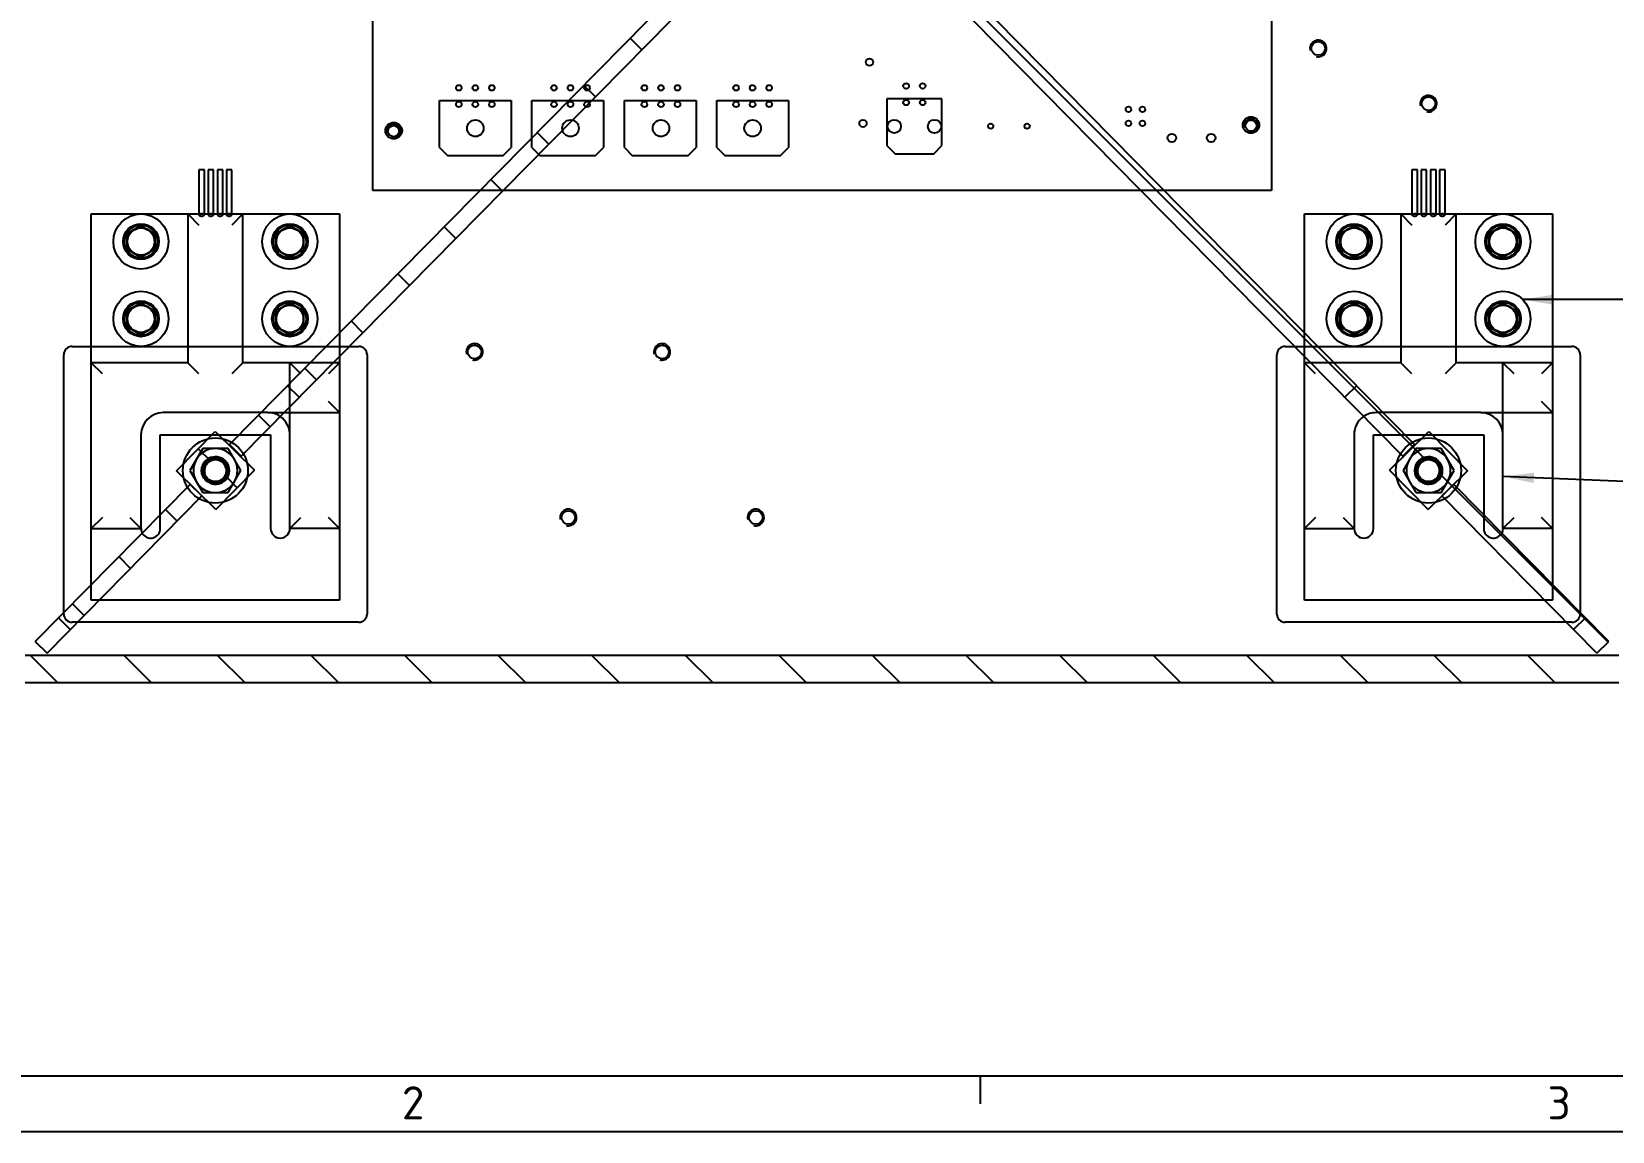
# Model space of a CAD drawing. Header units: millimetres. Extents: x -173 to 841, y -8 to 594.
# Drawn here: x 126.7 to 270, y 0 to 99.7 of the extents above; entities that cross this region are included whole.
import ezdxf
from ezdxf.entities.mleader import LeaderData, LeaderLine
from ezdxf.enums import TextEntityAlignment as Align
from ezdxf.lldxf.tags import DXFTag
from ezdxf.math import Vec2, Vec3

# ---------------------------------------------------------------- set-up
doc = ezdxf.new("R2010")
doc.units = ezdxf.units.MM
for name, color, linetype in [('Default', 7, 'Continuous'), ('NLC10000022', 7, 'Continuous'), ('NLC10000023', 7, 'Continuous'), ('NLL00000201', 7, 'Continuous'), ('NLL00000202', 7, 'Continuous'), ('NLL00000203', 7, 'Continuous'), ('NLL00000204', 7, 'Continuous'), ('NLP00000075', 7, 'Continuous'), ('TCEI_M6X20_UNI_5', 7, 'Continuous'), ('TEF_M5X20_DIN_69', 7, 'Continuous')]:
    doc.layers.add(name, color=color, linetype=linetype)
doc.styles.add('SEACAD_Arial', font='arial.ttf')
tags = doc.linetypes.add('HIDDEN2', pattern=[4.7625, 3.175, -1.5875]).pattern_tags.tags
tags[6:7] = [DXFTag(74, 4), DXFTag(75, 0), DXFTag(340, '0'), DXFTag(46, 0.0), DXFTag(50, 0.0), DXFTag(44, 0.0), DXFTag(45, 0.0)]
tags[4:5] = [DXFTag(74, 4), DXFTag(75, 0), DXFTag(340, '0'), DXFTag(46, 0.0), DXFTag(50, 0.0), DXFTag(44, 0.0), DXFTag(45, 0.0)]

# ---------------------------------------------------------------- blocks, each defined once
blk = doc.blocks.new('SEANNOT_GROUP10')
at = {"layer": 'Default', "linetype": 'Continuous'}
blk.add_hatch(color=7, dxfattribs=at).paths.add_polyline_path([(262.93, 59.69), (260.11, 59.34), (262.89, 58.75)])
at = {"layer": 'Default', "color": 7, "linetype": 'Continuous'}
blk.add_lwpolyline([(285.09, 58.31), (260.11, 59.34)], dxfattribs=at)
blk.add_circle((287.88, 58.2), 2.8, dxfattribs=at)
at = {"layer": 'Default', "color": 7, "linetype": 'Continuous', "style": 'SEACAD_Arial'}
blk.add_text('1', height=2.8, dxfattribs=at).set_placement((286.79, 59.6), align=Align.TOP_LEFT)
blk = doc.blocks.new('SEANNOT_GROUP11')
at = {"layer": 'Default', "linetype": 'Continuous'}
blk.add_hatch(color=7, dxfattribs=at).paths.add_polyline_path([(264.72, 75.83), (261.92, 75.37), (264.72, 74.9)])
at = {"layer": 'Default', "color": 7, "linetype": 'Continuous'}
blk.add_lwpolyline([(283.31, 75.37), (261.92, 75.37)], dxfattribs=at)
blk.add_circle((286.11, 75.37), 2.8, dxfattribs=at)
at = {"layer": 'Default', "color": 7, "linetype": 'Continuous', "style": 'SEACAD_Arial'}
blk.add_text('7', height=2.8, dxfattribs=at).set_placement((285.01, 76.77), align=Align.TOP_LEFT)
blk = doc.blocks.new('SE8')
at = {"layer": 'NLL00000201', "linetype": 'Continuous'}
h = blk.add_hatch(dxfattribs=at)
h.set_pattern_fill('LINE', scale=1.8898, angle=135, style=0)
h.paths.add_polyline_path([(270.61, 40.63), (270.61, 43.13), (126.11, 43.13), (126.11, 40.63)])
at = {"layer": 'NLL00000202', "linetype": 'Continuous'}
h = blk.add_hatch(dxfattribs=at)
h.set_pattern_fill('LINE', scale=1.8898, angle=135, style=0)
h.paths.add_polyline_path([(144.63, 62.23), (145.7, 61.18), (198.19, 114.39), (197.13, 115.45)])
h = blk.add_hatch(dxfattribs=at)
h.set_pattern_fill('LINE', scale=1.8898, angle=135, style=0)
h.paths.add_polyline_path([(251.03, 61.18), (252.1, 62.23), (199.6, 115.45), (198.53, 114.39)])
at = {"layer": 'NLL00000203', "linetype": 'Continuous'}
h = blk.add_hatch(dxfattribs=at)
h.set_pattern_fill('LINE', scale=1.8898, angle=135, style=0)
h.paths.add_polyline_path([(127.03, 44.39), (128.1, 43.34), (142.14, 57.58), (141.07, 58.63)])
h = blk.add_hatch(dxfattribs=at)
h.set_pattern_fill('LINE', scale=1.8898, angle=135, style=0)
h.paths.add_polyline_path([(268.63, 43.34), (269.7, 44.39), (255.65, 58.63), (254.58, 57.58)])
at = {"layer": 'NLP00000075', "linetype": 'Continuous'}
h = blk.add_hatch(dxfattribs=at)
h.set_pattern_fill('LINE', scale=1.8898, angle=135, style=0)
h.paths.add_polyline_path([(143.39, 56.35), (146.9, 59.91), (143.34, 63.42), (139.83, 59.86)])
edge = h.paths.add_edge_path()
edge.add_ellipse((143.36, 59.88), major_axis=(1.03, 0), ratio=1, start_angle=0, end_angle=360)
h = blk.add_hatch(dxfattribs=at)
h.set_pattern_fill('LINE', scale=1.8898, angle=135, style=0)
h.paths.add_polyline_path([(249.83, 59.91), (253.34, 56.35), (256.9, 59.86), (253.39, 63.42)])
edge = h.paths.add_edge_path()
edge.add_ellipse((253.36, 59.88), major_axis=(1.03, 0), ratio=1, start_angle=0, end_angle=360)
at = {"layer": 'NLC10000022', "color": 7, "linetype": 'Continuous'}
for p, q in [((142.36, 87.13), (141.86, 87.13)), ((141.86, 87.13), (141.86, 83.07)), ((142.36, 83.07), (142.36, 87.13)), ((143.19, 87.13), (142.69, 87.13)), ((142.69, 87.13), (142.69, 83.07)), ((143.19, 83.07), (143.19, 87.13)), ((144.04, 87.13), (143.54, 87.13)), ((143.54, 87.13), (143.54, 83.07)), ((144.04, 83.07), (144.04, 87.13)), ((144.86, 87.13), (144.36, 87.13)), ((144.36, 87.13), (144.36, 83.07)), ((144.86, 83.07), (144.86, 87.13)), ((252.36, 87.13), (251.86, 87.13)), ((251.86, 87.13), (251.86, 83.07)), ((252.36, 83.07), (252.36, 87.13)), ((253.19, 87.13), (252.69, 87.13)), ((252.69, 87.13), (252.69, 83.07)), ((253.19, 83.07), (253.19, 87.13)), ((254.04, 87.13), (253.54, 87.13)), ((253.54, 87.13), (253.54, 83.07)), ((254.04, 83.07), (254.04, 87.13)), ((254.86, 87.13), (254.36, 87.13)), ((254.36, 87.13), (254.36, 83.07)), ((254.86, 83.07), (254.86, 87.13)), ((132.11, 83.13), (140.86, 83.13)), ((132.11, 69.63), (132.11, 83.13)), ((140.86, 83.13), (140.86, 69.63)), ((140.86, 83.13), (141.86, 83.13)), ((140.86, 83.13), (141.86, 82.13)), ((142.36, 83.13), (142.69, 83.13)), ((143.19, 83.13), (143.54, 83.13)), ((144.04, 83.13), (144.36, 83.13)), ((144.86, 83.13), (145.86, 83.13)), ((145.86, 83.13), (144.86, 82.13)), ((145.86, 83.13), (154.61, 83.13)), ((145.86, 69.63), (145.86, 83.13)), ((154.61, 83.13), (154.61, 72.35)), ((242.11, 83.13), (250.86, 83.13)), ((242.11, 72.35), (242.11, 83.13)), ((250.86, 83.13), (250.86, 69.63)), ((250.86, 83.13), (251.86, 83.13)), ((250.86, 83.13), (251.86, 82.13)), ((252.36, 83.13), (252.69, 83.13)), ((253.19, 83.13), (253.54, 83.13)), ((254.04, 83.13), (254.36, 83.13)), ((254.86, 83.13), (255.86, 83.13)), ((255.86, 83.13), (254.86, 82.13)), ((255.86, 83.13), (264.61, 83.13)), ((255.86, 69.63), (255.86, 83.13)), ((264.61, 83.13), (264.61, 69.63)), ((140.86, 69.63), (132.11, 69.63)), ((132.11, 54.63), (132.11, 69.63)), ((133.11, 68.63), (132.11, 69.63)), ((141.86, 68.63), (140.86, 69.63)), ((145.86, 69.63), (144.86, 68.63)), ((151.93, 69.63), (145.86, 69.63)), ((154.61, 69.63), (153.61, 68.63)), ((154.61, 69.63), (154.04, 69.63)), ((154.61, 70.22), (154.61, 69.63)), ((154.61, 69.63), (154.61, 65.13)), ((242.11, 69.63), (242.11, 70.22)), ((242.69, 69.63), (242.11, 69.63)), ((242.11, 54.63), (242.11, 69.63)), ((243.11, 68.63), (242.11, 69.63)), ((250.86, 69.63), (244.8, 69.63)), ((251.86, 68.63), (250.86, 69.63)), ((255.86, 69.63), (254.86, 68.63)), ((264.61, 69.63), (255.86, 69.63)), ((264.61, 69.63), (263.61, 68.63)), ((264.61, 69.63), (264.61, 65.13)), ((154.61, 65.13), (153.61, 66.13)), ((264.61, 65.13), (263.61, 66.13)), ((147.49, 65.13), (138.61, 65.13)), ((149.6, 65.13), (154.61, 65.13)), ((154.61, 65.13), (154.61, 48.13)), ((258.11, 65.13), (249.24, 65.13)), ((258.11, 65.13), (264.61, 65.13)), ((264.61, 65.13), (264.61, 49.55)), ((136.61, 63.13), (136.61, 54.63)), ((138.36, 55.88), (138.36, 63.13)), ((138.36, 63.13), (143.06, 63.13)), ((143.63, 63.13), (145.52, 63.13)), ((147.62, 63.13), (148.36, 63.13)), ((148.36, 63.13), (148.36, 54.63)), ((150.11, 54.63), (150.11, 63.13)), ((246.61, 63.13), (246.61, 54.63)), ((248.36, 54.63), (248.36, 63.13)), ((248.36, 63.13), (249.1, 63.13)), ((251.21, 63.13), (253.1, 63.13)), ((253.67, 63.13), (258.36, 63.13)), ((258.36, 63.13), (258.36, 55.88)), ((260.11, 54.63), (260.11, 63.13)), ((133.11, 55.63), (132.11, 54.63)), ((132.11, 49.55), (132.11, 54.63)), ((132.11, 54.63), (136.61, 54.63)), ((135.61, 55.63), (136.61, 54.63)), ((243.11, 55.63), (242.11, 54.63)), ((242.11, 48.13), (242.11, 54.63)), ((242.11, 54.63), (246.61, 54.63)), ((245.61, 55.63), (246.61, 54.63)), ((154.61, 48.13), (132.82, 48.13)), ((263.9, 48.13), (242.11, 48.13))]:
    blk.add_line(p, q, dxfattribs=at)
at = {"layer": 'NLC10000022', "color": 7, "linetype": 'HIDDEN2'}
for p, q in [((141.86, 83.13), (142.36, 83.13)), ((142.69, 83.13), (143.19, 83.13)), ((143.54, 83.13), (144.04, 83.13)), ((144.36, 83.13), (144.86, 83.13)), ((251.86, 83.13), (252.36, 83.13)), ((252.69, 83.13), (253.19, 83.13)), ((253.54, 83.13), (254.04, 83.13)), ((254.36, 83.13), (254.86, 83.13)), ((154.61, 72.35), (154.61, 70.22)), ((242.11, 70.22), (242.11, 72.35)), ((150.11, 63.13), (150.11, 69.63)), ((151.11, 68.63), (150.11, 69.63)), ((154.04, 69.63), (151.93, 69.63)), ((244.8, 69.63), (242.69, 69.63)), ((260.11, 63.13), (260.11, 69.63)), ((261.11, 68.63), (260.11, 69.63)), ((148.11, 65.13), (147.49, 65.13)), ((148.11, 65.13), (149.6, 65.13)), ((249.24, 65.13), (248.61, 65.13)), ((143.06, 63.13), (143.63, 63.13)), ((145.52, 63.13), (147.62, 63.13)), ((249.1, 63.13), (251.21, 63.13)), ((253.1, 63.13), (253.67, 63.13)), ((138.36, 54.63), (138.36, 55.88)), ((150.11, 54.63), (151.11, 55.63)), ((154.61, 54.63), (150.11, 54.63)), ((154.61, 54.63), (153.61, 55.63)), ((258.36, 55.88), (258.36, 54.63)), ((260.11, 54.63), (261.11, 55.63)), ((264.61, 54.63), (260.11, 54.63)), ((264.61, 54.63), (263.61, 55.63)), ((132.11, 48.13), (132.11, 49.55)), ((264.61, 49.55), (264.61, 48.13)), ((132.82, 48.13), (132.11, 48.13)), ((264.61, 48.13), (263.9, 48.13))]:
    blk.add_line(p, q, dxfattribs=at)
for centre, radius in [((136.61, 80.63), 1.62), ((136.61, 80.63), 1.52), ((150.11, 80.63), 1.62), ((150.11, 80.63), 1.52), ((246.61, 80.63), 1.62), ((246.61, 80.63), 1.52), ((260.11, 80.63), 1.62), ((260.11, 80.63), 1.52), ((136.61, 73.63), 1.62), ((136.61, 73.63), 1.52), ((150.11, 73.63), 1.62), ((150.11, 73.63), 1.52), ((246.61, 73.63), 1.62), ((246.61, 73.63), 1.52), ((260.11, 73.63), 1.62), ((260.11, 73.63), 1.52)]:
    blk.add_circle(centre, radius, dxfattribs=at)
at = {"layer": 'NLC10000022', "color": 7, "linetype": 'Continuous'}
for centre, radius, start, end in [((138.61, 63.13), 2, 90, 180), ((148.11, 63.13), 2, 0, 55.4359), ((248.61, 63.13), 2, 124.5641, 180), ((258.11, 63.13), 2, 0, 90), ((137.49, 54.63), 0.875, 180, 208.4584), ((149.24, 54.63), 0.875, 180, 0), ((247.49, 54.63), 0.875, 180, 0), ((259.24, 54.63), 0.875, 331.5416, 0)]:
    blk.add_arc(centre, radius, start, end, dxfattribs=at)
at = {"layer": 'NLC10000022', "color": 7, "linetype": 'HIDDEN2'}
for centre, radius, start, end in [((148.11, 63.13), 2, 55.4359, 90), ((248.61, 63.13), 2, 90, 124.5641), ((137.49, 54.63), 0.875, 208.4584, 0), ((259.24, 54.63), 0.875, 180, 331.5416)]:
    blk.add_arc(centre, radius, start, end, dxfattribs=at)
for points, knots in [([(142.11, 83.13), (142.09, 83.13), (142.06, 83.13), (142.03, 83.13), (142, 83.12), (141.98, 83.12), (141.96, 83.12), (141.94, 83.12), (141.92, 83.11), (141.9, 83.11), (141.89, 83.1), (141.88, 83.1), (141.87, 83.09), (141.87, 83.08), (141.86, 83.08), (141.86, 83.07)], [0, 0, 0, 0, 0.0511509, 0.0511509, 0.0511509, 0.1023133, 0.1023133, 0.1023133, 0.1532802, 0.1532802, 0.1532802, 0.2040406, 0.2040406, 0.2040406, 0.2443171, 0.2443171, 0.2443171, 0.2443171]), ([(142.36, 83.07), (142.36, 83.07), (142.36, 83.08), (142.36, 83.08), (142.35, 83.09), (142.34, 83.1), (142.33, 83.11), (142.31, 83.11), (142.29, 83.12), (142.27, 83.12), (142.25, 83.12), (142.23, 83.12), (142.2, 83.13), (142.17, 83.13), (142.14, 83.13), (142.11, 83.13)], [0.7557993, 0.7557993, 0.7557993, 0.7557993, 0.7846749, 0.7846749, 0.7846749, 0.8417637, 0.8417637, 0.8417637, 0.8941013, 0.8941013, 0.8941013, 0.944832, 0.944832, 0.944832, 1, 1, 1, 1]), ([(142.94, 83.13), (142.91, 83.13), (142.88, 83.13), (142.86, 83.13), (142.83, 83.12), (142.8, 83.12), (142.78, 83.12), (142.76, 83.12), (142.74, 83.11), (142.73, 83.11), (142.71, 83.1), (142.7, 83.1), (142.7, 83.09), (142.69, 83.08), (142.69, 83.08), (142.69, 83.07)], [0, 0, 0, 0, 0.0511509, 0.0511509, 0.0511509, 0.1023133, 0.1023133, 0.1023133, 0.1532802, 0.1532802, 0.1532802, 0.2040406, 0.2040406, 0.2040406, 0.2443171, 0.2443171, 0.2443171, 0.2443171]), ([(143.19, 83.07), (143.19, 83.07), (143.19, 83.08), (143.18, 83.08), (143.18, 83.09), (143.17, 83.1), (143.15, 83.11), (143.14, 83.11), (143.12, 83.12), (143.1, 83.12), (143.08, 83.12), (143.05, 83.12), (143.03, 83.13), (143, 83.13), (142.97, 83.13), (142.94, 83.13)], [0.7557993, 0.7557993, 0.7557993, 0.7557993, 0.7846749, 0.7846749, 0.7846749, 0.8417637, 0.8417637, 0.8417637, 0.8941013, 0.8941013, 0.8941013, 0.944832, 0.944832, 0.944832, 1, 1, 1, 1]), ([(143.79, 83.13), (143.76, 83.13), (143.73, 83.13), (143.71, 83.13), (143.68, 83.12), (143.65, 83.12), (143.63, 83.12), (143.61, 83.12), (143.59, 83.11), (143.58, 83.11), (143.56, 83.1), (143.55, 83.1), (143.55, 83.09), (143.54, 83.08), (143.54, 83.08), (143.54, 83.07)], [0, 0, 0, 0, 0.0511509, 0.0511509, 0.0511509, 0.1023133, 0.1023133, 0.1023133, 0.1532802, 0.1532802, 0.1532802, 0.2040406, 0.2040406, 0.2040406, 0.2443171, 0.2443171, 0.2443171, 0.2443171]), ([(144.04, 83.07), (144.04, 83.07), (144.04, 83.08), (144.03, 83.08), (144.03, 83.09), (144.02, 83.1), (144, 83.11), (143.99, 83.11), (143.97, 83.12), (143.95, 83.12), (143.93, 83.12), (143.9, 83.12), (143.88, 83.13), (143.85, 83.13), (143.82, 83.13), (143.79, 83.13)], [0.7557993, 0.7557993, 0.7557993, 0.7557993, 0.7846749, 0.7846749, 0.7846749, 0.8417637, 0.8417637, 0.8417637, 0.8941013, 0.8941013, 0.8941013, 0.944832, 0.944832, 0.944832, 1, 1, 1, 1]), ([(144.61, 83.13), (144.59, 83.13), (144.56, 83.13), (144.53, 83.13), (144.5, 83.12), (144.48, 83.12), (144.46, 83.12), (144.44, 83.12), (144.42, 83.11), (144.4, 83.11), (144.39, 83.1), (144.38, 83.1), (144.37, 83.09), (144.37, 83.08), (144.36, 83.08), (144.36, 83.07)], [0, 0, 0, 0, 0.0511509, 0.0511509, 0.0511509, 0.1023133, 0.1023133, 0.1023133, 0.1532802, 0.1532802, 0.1532802, 0.2040406, 0.2040406, 0.2040406, 0.2443171, 0.2443171, 0.2443171, 0.2443171]), ([(144.86, 83.07), (144.86, 83.07), (144.86, 83.08), (144.86, 83.08), (144.85, 83.09), (144.84, 83.1), (144.83, 83.11), (144.81, 83.11), (144.79, 83.12), (144.77, 83.12), (144.75, 83.12), (144.73, 83.12), (144.7, 83.13), (144.67, 83.13), (144.64, 83.13), (144.61, 83.13)], [0.7557993, 0.7557993, 0.7557993, 0.7557993, 0.7846749, 0.7846749, 0.7846749, 0.8417637, 0.8417637, 0.8417637, 0.8941013, 0.8941013, 0.8941013, 0.944832, 0.944832, 0.944832, 1, 1, 1, 1]), ([(252.11, 83.13), (252.09, 83.13), (252.06, 83.13), (252.03, 83.13), (252, 83.12), (251.98, 83.12), (251.96, 83.12), (251.94, 83.12), (251.92, 83.11), (251.9, 83.11), (251.89, 83.1), (251.88, 83.1), (251.87, 83.09), (251.87, 83.08), (251.86, 83.08), (251.86, 83.07)], [0, 0, 0, 0, 0.0511509, 0.0511509, 0.0511509, 0.1023133, 0.1023133, 0.1023133, 0.1532802, 0.1532802, 0.1532802, 0.2040406, 0.2040406, 0.2040406, 0.2443171, 0.2443171, 0.2443171, 0.2443171]), ([(252.36, 83.07), (252.36, 83.07), (252.36, 83.08), (252.36, 83.08), (252.35, 83.09), (252.34, 83.1), (252.33, 83.11), (252.31, 83.11), (252.29, 83.12), (252.27, 83.12), (252.25, 83.12), (252.23, 83.12), (252.2, 83.13), (252.17, 83.13), (252.14, 83.13), (252.11, 83.13)], [0.7557993, 0.7557993, 0.7557993, 0.7557993, 0.7846749, 0.7846749, 0.7846749, 0.8417637, 0.8417637, 0.8417637, 0.8941013, 0.8941013, 0.8941013, 0.944832, 0.944832, 0.944832, 1, 1, 1, 1]), ([(252.94, 83.13), (252.91, 83.13), (252.88, 83.13), (252.86, 83.13), (252.83, 83.12), (252.8, 83.12), (252.78, 83.12), (252.76, 83.12), (252.74, 83.11), (252.73, 83.11), (252.71, 83.1), (252.7, 83.1), (252.7, 83.09), (252.69, 83.08), (252.69, 83.08), (252.69, 83.07)], [0, 0, 0, 0, 0.0511509, 0.0511509, 0.0511509, 0.1023133, 0.1023133, 0.1023133, 0.1532802, 0.1532802, 0.1532802, 0.2040406, 0.2040406, 0.2040406, 0.2443171, 0.2443171, 0.2443171, 0.2443171]), ([(253.19, 83.07), (253.19, 83.07), (253.19, 83.08), (253.18, 83.08), (253.18, 83.09), (253.17, 83.1), (253.15, 83.11), (253.14, 83.11), (253.12, 83.12), (253.1, 83.12), (253.08, 83.12), (253.05, 83.12), (253.03, 83.13), (253, 83.13), (252.97, 83.13), (252.94, 83.13)], [0.7557993, 0.7557993, 0.7557993, 0.7557993, 0.7846749, 0.7846749, 0.7846749, 0.8417637, 0.8417637, 0.8417637, 0.8941013, 0.8941013, 0.8941013, 0.944832, 0.944832, 0.944832, 1, 1, 1, 1]), ([(253.79, 83.13), (253.76, 83.13), (253.73, 83.13), (253.71, 83.13), (253.68, 83.12), (253.65, 83.12), (253.63, 83.12), (253.61, 83.12), (253.59, 83.11), (253.58, 83.11), (253.56, 83.1), (253.55, 83.1), (253.55, 83.09), (253.54, 83.08), (253.54, 83.08), (253.54, 83.07)], [0, 0, 0, 0, 0.0511509, 0.0511509, 0.0511509, 0.1023133, 0.1023133, 0.1023133, 0.1532802, 0.1532802, 0.1532802, 0.2040406, 0.2040406, 0.2040406, 0.2443171, 0.2443171, 0.2443171, 0.2443171]), ([(254.04, 83.07), (254.04, 83.07), (254.04, 83.08), (254.03, 83.08), (254.03, 83.09), (254.02, 83.1), (254, 83.11), (253.99, 83.11), (253.97, 83.12), (253.95, 83.12), (253.93, 83.12), (253.9, 83.12), (253.88, 83.13), (253.85, 83.13), (253.82, 83.13), (253.79, 83.13)], [0.7557993, 0.7557993, 0.7557993, 0.7557993, 0.7846749, 0.7846749, 0.7846749, 0.8417637, 0.8417637, 0.8417637, 0.8941013, 0.8941013, 0.8941013, 0.944832, 0.944832, 0.944832, 1, 1, 1, 1]), ([(254.61, 83.13), (254.59, 83.13), (254.56, 83.13), (254.53, 83.13), (254.5, 83.12), (254.48, 83.12), (254.46, 83.12), (254.44, 83.12), (254.42, 83.11), (254.4, 83.11), (254.39, 83.1), (254.38, 83.1), (254.37, 83.09), (254.37, 83.08), (254.36, 83.08), (254.36, 83.07)], [0, 0, 0, 0, 0.0511509, 0.0511509, 0.0511509, 0.1023133, 0.1023133, 0.1023133, 0.1532802, 0.1532802, 0.1532802, 0.2040406, 0.2040406, 0.2040406, 0.2443171, 0.2443171, 0.2443171, 0.2443171]), ([(254.86, 83.07), (254.86, 83.07), (254.86, 83.08), (254.86, 83.08), (254.85, 83.09), (254.84, 83.1), (254.83, 83.11), (254.81, 83.11), (254.79, 83.12), (254.77, 83.12), (254.75, 83.12), (254.73, 83.12), (254.7, 83.13), (254.67, 83.13), (254.64, 83.13), (254.61, 83.13)], [0.7557993, 0.7557993, 0.7557993, 0.7557993, 0.7846749, 0.7846749, 0.7846749, 0.8417637, 0.8417637, 0.8417637, 0.8941013, 0.8941013, 0.8941013, 0.944832, 0.944832, 0.944832, 1, 1, 1, 1])]:
    blk.add_open_spline(points, degree=3, knots=knots, dxfattribs=at)
at = {"layer": 'NLC10000022', "color": 7, "linetype": 'Continuous'}
for points in [[(141.86, 83.07), (141.86, 83.07), (141.86, 83.06), (141.86, 83.06), (141.87, 83.05), (141.87, 83.04), (141.88, 83.03), (141.89, 83.01), (141.91, 83), (141.93, 82.98), (141.95, 82.97), (141.98, 82.96), (142.01, 82.95), (142.03, 82.94), (142.05, 82.93), (142.08, 82.93), (142.1, 82.93), (142.13, 82.93), (142.15, 82.93), (142.17, 82.93), (142.19, 82.94), (142.21, 82.95), (142.23, 82.95), (142.25, 82.96), (142.27, 82.97), (142.29, 82.98), (142.31, 82.99), (142.32, 83.01), (142.34, 83.02), (142.35, 83.03), (142.36, 83.05), (142.36, 83.05), (142.36, 83.06), (142.36, 83.07)], [(142.69, 83.07), (142.69, 83.07), (142.69, 83.06), (142.69, 83.06), (142.69, 83.05), (142.7, 83.04), (142.71, 83.03), (142.72, 83.01), (142.74, 83), (142.76, 82.98), (142.78, 82.97), (142.8, 82.96), (142.83, 82.95), (142.86, 82.94), (142.88, 82.93), (142.9, 82.93), (142.93, 82.93), (142.95, 82.93), (142.97, 82.93), (143, 82.93), (143.02, 82.94), (143.04, 82.95), (143.06, 82.95), (143.08, 82.96), (143.1, 82.97), (143.12, 82.98), (143.13, 82.99), (143.15, 83.01), (143.17, 83.02), (143.18, 83.03), (143.18, 83.05), (143.19, 83.05), (143.19, 83.06), (143.19, 83.07)], [(143.54, 83.07), (143.54, 83.07), (143.54, 83.06), (143.54, 83.06), (143.54, 83.05), (143.55, 83.04), (143.56, 83.03), (143.57, 83.01), (143.59, 83), (143.61, 82.98), (143.63, 82.97), (143.65, 82.96), (143.68, 82.95), (143.71, 82.94), (143.73, 82.93), (143.75, 82.93), (143.78, 82.93), (143.8, 82.93), (143.82, 82.93), (143.85, 82.93), (143.87, 82.94), (143.89, 82.95), (143.91, 82.95), (143.93, 82.96), (143.95, 82.97), (143.97, 82.98), (143.98, 82.99), (144, 83.01), (144.02, 83.02), (144.03, 83.03), (144.03, 83.05), (144.04, 83.05), (144.04, 83.06), (144.04, 83.07)], [(144.36, 83.07), (144.36, 83.07), (144.36, 83.06), (144.36, 83.06), (144.37, 83.05), (144.37, 83.04), (144.38, 83.03), (144.39, 83.01), (144.41, 83), (144.43, 82.98), (144.45, 82.97), (144.48, 82.96), (144.51, 82.95), (144.53, 82.94), (144.55, 82.93), (144.58, 82.93), (144.6, 82.93), (144.63, 82.93), (144.65, 82.93), (144.67, 82.93), (144.69, 82.94), (144.71, 82.95), (144.73, 82.95), (144.75, 82.96), (144.77, 82.97), (144.79, 82.98), (144.81, 82.99), (144.82, 83.01), (144.84, 83.02), (144.85, 83.03), (144.86, 83.05), (144.86, 83.05), (144.86, 83.06), (144.86, 83.07)], [(251.86, 83.07), (251.86, 83.07), (251.86, 83.06), (251.86, 83.06), (251.87, 83.05), (251.87, 83.04), (251.88, 83.03), (251.89, 83.01), (251.91, 83), (251.93, 82.98), (251.95, 82.97), (251.98, 82.96), (252.01, 82.95), (252.03, 82.94), (252.05, 82.93), (252.08, 82.93), (252.1, 82.93), (252.13, 82.93), (252.15, 82.93), (252.17, 82.93), (252.19, 82.94), (252.21, 82.95), (252.23, 82.95), (252.25, 82.96), (252.27, 82.97), (252.29, 82.98), (252.31, 82.99), (252.32, 83.01), (252.34, 83.02), (252.35, 83.03), (252.36, 83.05), (252.36, 83.05), (252.36, 83.06), (252.36, 83.07)], [(252.69, 83.07), (252.69, 83.07), (252.69, 83.06), (252.69, 83.06), (252.69, 83.05), (252.7, 83.04), (252.71, 83.03), (252.72, 83.01), (252.74, 83), (252.76, 82.98), (252.78, 82.97), (252.8, 82.96), (252.83, 82.95), (252.86, 82.94), (252.88, 82.93), (252.9, 82.93), (252.93, 82.93), (252.95, 82.93), (252.97, 82.93), (253, 82.93), (253.02, 82.94), (253.04, 82.95), (253.06, 82.95), (253.08, 82.96), (253.1, 82.97), (253.12, 82.98), (253.13, 82.99), (253.15, 83.01), (253.17, 83.02), (253.18, 83.03), (253.18, 83.05), (253.19, 83.05), (253.19, 83.06), (253.19, 83.07)], [(253.54, 83.07), (253.54, 83.07), (253.54, 83.06), (253.54, 83.06), (253.54, 83.05), (253.55, 83.04), (253.56, 83.03), (253.57, 83.01), (253.59, 83), (253.61, 82.98), (253.63, 82.97), (253.65, 82.96), (253.68, 82.95), (253.71, 82.94), (253.73, 82.93), (253.75, 82.93), (253.78, 82.93), (253.8, 82.93), (253.82, 82.93), (253.85, 82.93), (253.87, 82.94), (253.89, 82.95), (253.91, 82.95), (253.93, 82.96), (253.95, 82.97), (253.97, 82.98), (253.98, 82.99), (254, 83.01), (254.02, 83.02), (254.03, 83.03), (254.03, 83.05), (254.04, 83.05), (254.04, 83.06), (254.04, 83.07)], [(254.36, 83.07), (254.36, 83.07), (254.36, 83.06), (254.36, 83.06), (254.37, 83.05), (254.37, 83.04), (254.38, 83.03), (254.39, 83.01), (254.41, 83), (254.43, 82.98), (254.45, 82.97), (254.48, 82.96), (254.51, 82.95), (254.53, 82.94), (254.55, 82.93), (254.58, 82.93), (254.6, 82.93), (254.63, 82.93), (254.65, 82.93), (254.67, 82.93), (254.69, 82.94), (254.71, 82.95), (254.73, 82.95), (254.75, 82.96), (254.77, 82.97), (254.79, 82.98), (254.81, 82.99), (254.82, 83.01), (254.84, 83.02), (254.85, 83.03), (254.86, 83.05), (254.86, 83.05), (254.86, 83.06), (254.86, 83.07)]]:
    blk.add_open_spline(points, degree=3, knots=[0.2443171, 0.2443171, 0.2443171, 0.2443171, 0.2558192, 0.2558192, 0.2558192, 0.3109668, 0.3109668, 0.3109668, 0.3712117, 0.3712117, 0.3712117, 0.4341432, 0.4341432, 0.4341432, 0.4784028, 0.4784028, 0.4784028, 0.5229044, 0.5229044, 0.5229044, 0.5640907, 0.5640907, 0.5640907, 0.6086355, 0.6086355, 0.6086355, 0.6614515, 0.6614515, 0.6614515, 0.7223949, 0.7223949, 0.7223949, 0.7557993, 0.7557993, 0.7557993, 0.7557993], dxfattribs=at)
at = {"layer": 'NLC10000023', "color": 7, "linetype": 'Continuous'}
for p, q in [((157.63, 85.26), (157.6, 147.01)), ((239.1, 147.01), (239.13, 85.26)), ((163.68, 93.4), (170.18, 93.4)), ((163.68, 89.15), (163.68, 93.4)), ((170.18, 93.4), (170.18, 89.15)), ((172.06, 93.4), (175.37, 93.4)), ((172.06, 90.04), (172.06, 93.4)), ((177.48, 93.4), (178.56, 93.4)), ((178.56, 93.4), (178.56, 89.15)), ((180.44, 93.4), (186.94, 93.4)), ((180.44, 89.15), (180.44, 93.4)), ((186.94, 93.4), (186.94, 89.15)), ((188.82, 93.4), (195.32, 93.4)), ((188.82, 89.15), (188.82, 93.4)), ((195.32, 93.4), (195.32, 89.15)), ((209.24, 93.57), (204.24, 93.57)), ((204.24, 93.57), (204.24, 89.32)), ((209.24, 89.32), (209.24, 93.57)), ((163.68, 89.15), (164.43, 88.4)), ((169.43, 88.4), (170.18, 89.15)), ((177.81, 88.4), (178.56, 89.15)), ((180.44, 89.15), (181.19, 88.4)), ((186.19, 88.4), (186.94, 89.15)), ((188.82, 89.15), (189.57, 88.4)), ((194.57, 88.4), (195.32, 89.15)), ((204.24, 89.32), (204.99, 88.57)), ((208.49, 88.57), (209.24, 89.32)), ((169.43, 88.4), (164.43, 88.4)), ((172.68, 88.53), (172.81, 88.4)), ((177.81, 88.4), (172.81, 88.4)), ((186.19, 88.4), (181.19, 88.4)), ((194.57, 88.4), (189.57, 88.4)), ((204.99, 88.57), (208.49, 88.57)), ((167.34, 85.26), (157.63, 85.26)), ((227.28, 85.26), (169.45, 85.26)), ((239.13, 85.26), (229.38, 85.26))]:
    blk.add_line(p, q, dxfattribs=at)
at = {"layer": 'NLC10000023', "color": 7, "linetype": 'HIDDEN2'}
for p, q in [((175.37, 93.4), (177.48, 93.4)), ((172.06, 89.15), (172.06, 90.04)), ((172.06, 89.15), (172.68, 88.53)), ((169.45, 85.26), (167.34, 85.26)), ((229.38, 85.26), (227.28, 85.26))]:
    blk.add_line(p, q, dxfattribs=at)
at = {"layer": 'NLC10000023', "color": 7, "linetype": 'Continuous'}
for centre, radius in [((202.67, 96.88), 0.33), ((165.43, 94.56), 0.25), ((166.93, 94.56), 0.25), ((168.43, 94.56), 0.25), ((174.06, 94.56), 0.25), ((175.56, 94.56), 0.25), ((182.26, 94.56), 0.25), ((183.76, 94.56), 0.25), ((185.26, 94.56), 0.25), ((190.57, 94.56), 0.25), ((192.07, 94.56), 0.25), ((193.57, 94.56), 0.25), ((205.99, 94.73), 0.255), ((207.49, 94.73), 0.255), ((226.15, 92.61), 0.25), ((227.42, 92.61), 0.25), ((237.26, 91.19), 0.75), ((159.53, 90.68), 0.75), ((202.08, 91.34), 0.33), ((213.66, 91.08), 0.237), ((216.96, 91.08), 0.237), ((226.15, 91.34), 0.25), ((227.42, 91.34), 0.25), ((230.08, 90.02), 0.383), ((233.65, 90.02), 0.383)]:
    blk.add_circle(centre, radius, dxfattribs=at)
at = {"layer": 'NLC10000023', "color": 7, "linetype": 'HIDDEN2'}
for centre, radius in [((177.06, 94.56), 0.25), ((165.43, 93.06), 0.25), ((166.93, 93.06), 0.25), ((168.43, 93.06), 0.25), ((174.06, 93.06), 0.25), ((175.56, 93.06), 0.25), ((177.06, 93.06), 0.25), ((182.26, 93.06), 0.25), ((183.76, 93.06), 0.25), ((185.26, 93.06), 0.25), ((190.57, 93.06), 0.25), ((192.07, 93.06), 0.25), ((193.57, 93.06), 0.25), ((205.99, 93.23), 0.255), ((207.49, 93.23), 0.255), ((166.93, 90.9), 0.75), ((175.56, 90.9), 0.75), ((183.76, 90.9), 0.75), ((192.07, 90.9), 0.75), ((204.92, 91.07), 0.603), ((208.57, 91.07), 0.603)]:
    blk.add_circle(centre, radius, dxfattribs=at)
at = {"layer": 'NLL00000201', "color": 7, "linetype": 'Continuous'}
for p, q in [((270.61, 43.13), (126.11, 43.13)), ((270.61, 40.63), (126.11, 40.63))]:
    blk.add_line(p, q, dxfattribs=at)
at = {"layer": 'NLL00000202', "color": 7, "linetype": 'Continuous'}
for p, q in [((144.63, 62.23), (197.13, 115.45)), ((252.1, 62.23), (199.6, 115.45)), ((145.7, 61.18), (198.19, 114.39)), ((251.03, 61.18), (198.53, 114.39)), ((144.63, 62.23), (145.7, 61.18)), ((251.03, 61.18), (252.1, 62.23))]:
    blk.add_line(p, q, dxfattribs=at)
at = {"layer": 'NLL00000202', "color": 7, "linetype": 'HIDDEN2'}
for p, q in [((150.96, 66.52), (149.9, 67.57)), ((246.83, 67.57), (245.76, 66.52))]:
    blk.add_line(p, q, dxfattribs=at)
at = {"layer": 'NLL00000203', "color": 7, "linetype": 'Continuous'}
for p, q in [((127.03, 44.39), (141.07, 58.63)), ((128.1, 43.34), (142.14, 57.58)), ((142.14, 57.58), (141.07, 58.63)), ((255.65, 58.63), (254.58, 57.58)), ((268.63, 43.34), (254.58, 57.58)), ((269.7, 44.39), (255.65, 58.63)), ((127.03, 44.39), (128.1, 43.34)), ((268.63, 43.34), (269.7, 44.39))]:
    blk.add_line(p, q, dxfattribs=at)
at = {"layer": 'NLL00000203', "color": 7, "linetype": 'HIDDEN2'}
for p, q in [((130.2, 45.47), (129.13, 46.53)), ((267.59, 46.53), (266.52, 45.47))]:
    blk.add_line(p, q, dxfattribs=at)
at = {"layer": 'NLL00000204', "color": 7, "linetype": 'Continuous'}
for p, q in [((129.61, 47.01), (129.61, 70.38)), ((130.36, 71.13), (132.11, 71.13)), ((155.52, 71.13), (156.36, 71.13)), ((157.11, 70.38), (157.11, 46.88)), ((239.61, 46.88), (239.61, 70.38)), ((240.36, 71.13), (241.21, 71.13)), ((264.61, 71.13), (266.36, 71.13)), ((267.11, 70.38), (267.11, 47.01)), ((156.36, 46.13), (130.85, 46.13)), ((265.87, 46.13), (240.36, 46.13))]:
    blk.add_line(p, q, dxfattribs=at)
at = {"layer": 'NLL00000204', "color": 7, "linetype": 'HIDDEN2'}
for p, q in [((132.11, 71.13), (155.52, 71.13)), ((241.21, 71.13), (264.61, 71.13)), ((129.61, 46.88), (129.61, 47.01)), ((130.85, 46.13), (130.36, 46.13)), ((266.36, 46.13), (265.87, 46.13)), ((267.11, 47.01), (267.11, 46.88))]:
    blk.add_line(p, q, dxfattribs=at)
at = {"layer": 'NLL00000204', "color": 7, "linetype": 'Continuous'}
for centre, radius in [((243.36, 98.13), 0.615), ((253.36, 93.13), 0.615), ((159.51, 90.63), 0.503), ((237.26, 91.13), 0.503), ((166.86, 70.63), 0.615), ((183.86, 70.63), 0.615), ((175.36, 55.63), 0.615), ((192.36, 55.63), 0.615)]:
    blk.add_circle(centre, radius, dxfattribs=at)
at = {"layer": 'NLL00000204', "color": 7, "linetype": 'HIDDEN2'}
for centre in [(136.61, 80.63), (150.11, 80.63), (246.61, 80.63), (260.11, 80.63), (136.61, 73.63), (150.11, 73.63), (246.61, 73.63), (260.11, 73.63)]:
    blk.add_circle(centre, 1.23, dxfattribs=at)
at = {"layer": 'NLL00000204', "color": 7, "linetype": 'Continuous'}
for centre, radius, start, end in [((243.36, 98.13), 0.75, 255, 195), ((253.36, 93.13), 0.75, 255, 195), ((237.26, 91.13), 0.625, 255, 195), ((159.51, 90.63), 0.625, 255, 195), ((130.36, 70.38), 0.75, 90, 180), ((156.36, 70.38), 0.75, 0, 90), ((166.86, 70.63), 0.75, 255, 195), ((183.86, 70.63), 0.75, 255, 195), ((240.36, 70.38), 0.75, 90, 180), ((266.36, 70.38), 0.75, 0, 90), ((175.36, 55.63), 0.75, 255, 195), ((192.36, 55.63), 0.75, 255, 195), ((156.36, 46.88), 0.75, 270, 360), ((240.36, 46.88), 0.75, 180, 270)]:
    blk.add_arc(centre, radius, start, end, dxfattribs=at)
at = {"layer": 'NLL00000204', "color": 7, "linetype": 'HIDDEN2'}
for centre, radius, start, end in [((136.61, 80.63), 1.5, 255, 195), ((150.11, 80.63), 1.5, 255, 195), ((246.61, 80.63), 1.5, 255, 195), ((260.11, 80.63), 1.5, 255, 195), ((136.61, 73.63), 1.5, 255, 195), ((150.11, 73.63), 1.5, 255, 195), ((246.61, 73.63), 1.5, 255, 195), ((260.11, 73.63), 1.5, 255, 195), ((130.36, 46.88), 0.75, 180, 270), ((266.36, 46.88), 0.75, 270, 0)]:
    blk.add_arc(centre, radius, start, end, dxfattribs=at)
at = {"layer": 'NLP00000075', "color": 7, "linetype": 'Continuous'}
for p, q in [((139.83, 59.86), (143.34, 63.42)), ((143.34, 63.42), (146.9, 59.91)), ((249.83, 59.91), (253.39, 63.42)), ((253.39, 63.42), (256.9, 59.86)), ((143.39, 56.35), (139.83, 59.86)), ((143.39, 56.35), (146.9, 59.91)), ((249.83, 59.91), (253.34, 56.35)), ((256.9, 59.86), (253.34, 56.35))]:
    blk.add_line(p, q, dxfattribs=at)
at = {"layer": 'NLP00000075', "color": 7, "linetype": 'HIDDEN2'}
for centre in [(143.36, 59.88), (253.36, 59.88)]:
    blk.add_circle(centre, 1.16, dxfattribs=at)
at = {"layer": 'NLP00000075', "color": 7, "linetype": 'Continuous'}
for centre in [(143.36, 59.88), (253.36, 59.88)]:
    blk.add_circle(centre, 1.03, dxfattribs=at)
for centre in [(143.36, 59.88), (253.36, 59.88)]:
    blk.add_arc(centre, 1.25, 255, 195, dxfattribs=at)
at = {"layer": 'TCEI_M6X20_UNI_5', "color": 7, "linetype": 'Continuous'}
for p, q in [((135.36, 81.35), (136.61, 82.08)), ((136.61, 82.08), (137.86, 81.35)), ((148.86, 81.35), (150.11, 82.08)), ((150.11, 82.08), (151.36, 81.35)), ((245.36, 81.35), (246.61, 82.08)), ((246.61, 82.08), (247.86, 81.35)), ((258.86, 81.35), (260.11, 82.08)), ((260.11, 82.08), (261.36, 81.35)), ((135.36, 79.91), (135.36, 81.35)), ((137.86, 81.35), (137.86, 79.91)), ((148.86, 79.91), (148.86, 81.35)), ((151.36, 81.35), (151.36, 79.91)), ((245.36, 79.91), (245.36, 81.35)), ((247.86, 81.35), (247.86, 79.91)), ((258.86, 79.91), (258.86, 81.35)), ((261.36, 81.35), (261.36, 79.91)), ((136.61, 79.19), (135.36, 79.91)), ((137.86, 79.91), (136.61, 79.19)), ((150.11, 79.19), (148.86, 79.91)), ((151.36, 79.91), (150.11, 79.19)), ((246.61, 79.19), (245.36, 79.91)), ((247.86, 79.91), (246.61, 79.19)), ((260.11, 79.19), (258.86, 79.91)), ((261.36, 79.91), (260.11, 79.19)), ((135.36, 74.35), (136.61, 75.08)), ((136.61, 75.08), (137.86, 74.35)), ((148.86, 74.35), (150.11, 75.08)), ((150.11, 75.08), (151.36, 74.35)), ((245.36, 74.35), (246.61, 75.08)), ((246.61, 75.08), (247.86, 74.35)), ((258.86, 74.35), (260.11, 75.08)), ((260.11, 75.08), (261.36, 74.35)), ((135.36, 72.91), (135.36, 74.35)), ((137.86, 74.35), (137.86, 72.91)), ((148.86, 72.91), (148.86, 74.35)), ((151.36, 74.35), (151.36, 72.91)), ((245.36, 72.91), (245.36, 74.35)), ((247.86, 74.35), (247.86, 72.91)), ((258.86, 72.91), (258.86, 74.35)), ((261.36, 74.35), (261.36, 72.91)), ((136.61, 72.19), (135.36, 72.91)), ((137.86, 72.91), (136.61, 72.19)), ((150.11, 72.19), (148.86, 72.91)), ((151.36, 72.91), (150.11, 72.19)), ((246.61, 72.19), (245.36, 72.91)), ((247.86, 72.91), (246.61, 72.19)), ((260.11, 72.19), (258.86, 72.91)), ((261.36, 72.91), (260.11, 72.19))]:
    blk.add_line(p, q, dxfattribs=at)
for centre in [(136.61, 80.63), (150.11, 80.63), (246.61, 80.63), (260.11, 80.63), (136.61, 73.63), (150.11, 73.63), (246.61, 73.63), (260.11, 73.63)]:
    blk.add_circle(centre, 2.5, dxfattribs=at)
at = {"layer": 'TCEI_M6X20_UNI_5', "color": 7, "linetype": 'HIDDEN2'}
for centre, radius in [((136.61, 80.63), 1.5), ((136.61, 80.63), 1.25), ((150.11, 80.63), 1.5), ((150.11, 80.63), 1.25), ((246.61, 80.63), 1.5), ((246.61, 80.63), 1.25), ((260.11, 80.63), 1.5), ((260.11, 80.63), 1.25), ((136.61, 73.63), 1.5), ((136.61, 73.63), 1.25), ((150.11, 73.63), 1.5), ((150.11, 73.63), 1.25), ((246.61, 73.63), 1.5), ((246.61, 73.63), 1.25), ((260.11, 73.63), 1.5), ((260.11, 73.63), 1.25)]:
    blk.add_circle(centre, radius, dxfattribs=at)
for centre in [(136.61, 80.63), (150.11, 80.63), (246.61, 80.63), (260.11, 80.63), (136.61, 73.63), (150.11, 73.63), (246.61, 73.63), (260.11, 73.63)]:
    blk.add_arc(centre, 1.25, 255, 195, dxfattribs=at)
at = {"layer": 'TEF_M5X20_DIN_69', "color": 7, "linetype": 'HIDDEN2'}
for p, q in [((142.21, 61.88), (141.05, 59.88)), ((144.52, 61.88), (142.21, 61.88)), ((145.67, 59.88), (144.52, 61.88)), ((252.21, 61.88), (251.05, 59.88)), ((254.52, 61.88), (252.21, 61.88)), ((255.67, 59.88), (254.52, 61.88)), ((141.05, 59.88), (142.21, 57.88)), ((144.52, 57.88), (145.67, 59.88)), ((251.05, 59.88), (252.21, 57.88)), ((254.52, 57.88), (255.67, 59.88)), ((142.21, 57.88), (144.52, 57.88)), ((252.21, 57.88), (254.52, 57.88))]:
    blk.add_line(p, q, dxfattribs=at)
for centre, radius in [((143.36, 59.88), 2.95), ((253.36, 59.88), 2.95), ((143.36, 59.88), 1.25), ((143.36, 59.88), 1), ((253.36, 59.88), 1.25), ((253.36, 59.88), 1)]:
    blk.add_circle(centre, radius, dxfattribs=at)
for centre, radius, start, end in [((143.36, 59.88), 2, 90, 150), ((143.36, 59.88), 2, 30, 90), ((253.36, 59.88), 2, 90, 150), ((253.36, 59.88), 2, 30, 90), ((143.36, 59.88), 2, 150, 210), ((143.36, 59.88), 1, 255, 195), ((143.36, 59.88), 2, 330, 30), ((253.36, 59.88), 2, 150, 210), ((253.36, 59.88), 1, 255, 195), ((253.36, 59.88), 2, 330, 30), ((143.36, 59.88), 2, 210, 270), ((143.36, 59.88), 2, 270, 330), ((253.36, 59.88), 2, 210, 270), ((253.36, 59.88), 2, 270, 330)]:
    blk.add_arc(centre, radius, start, end, dxfattribs=at)

msp = doc.modelspace()

# ---------------------------------------------------------------- linework, layer by layer
at = {"layer": 'Default', "color": 7, "linetype": 'Continuous'}
for p, q in [((836, 5), (5, 5)), ((212.75, 2.5), (212.75, 5)), ((0, 0), (841, 0))]:
    msp.add_line(p, q, dxfattribs=at)

# ---------------------------------------------------------------- block references
at = {"layer": 'Default'}
for name in ['SE8', 'SEANNOT_GROUP11', 'SEANNOT_GROUP10']:
    msp.add_blockref(name, (0, 0), dxfattribs=at)

# ---------------------------------------------------------------- leaders
at = {"layer": 'Default', "color": 7, "linetype": 'Continuous'}
ml = msp.add_multileader_mtext('Standard', dxfattribs=at)
ml.set_content('{\\pxsm0.9;\\fISOCPEUR|b0||i0||c0|p34;\\W1.;2\\P}', color=256)
ml.set_leader_properties()
ml.build(insert=Vec2(0, 0))
ml.multileader.update_dxf_attribs({"dogleg_length": 0, "arrow_head_size": 3})
ctx = ml.context
ctx.base_point, ctx.char_height, ctx.arrow_head_size, ctx.landing_gap_size = Vec3(158.26668341, 2.58395423), 3, 3, 1.05
ctx.mtext.insert = Vec3(160.26668341, 4.08395423)
ml = msp.add_multileader_mtext('Standard', dxfattribs=at)
ml.set_content('{\\pxsm0.9;\\fISOCPEUR|b0||i0||c0|p34;\\W1.;3\\P}', color=256)
ml.set_leader_properties()
ml.build(insert=Vec2(0, 0))
ml.multileader.update_dxf_attribs({"dogleg_length": 0, "arrow_head_size": 3})
ctx = ml.context
ctx.base_point, ctx.char_height, ctx.arrow_head_size, ctx.landing_gap_size = Vec3(262.14168341, 2.58395423), 3, 3, 1.05
ctx.mtext.insert = Vec3(264.14168341, 4.08395423)

doc.saveas('drawing.dxf')
